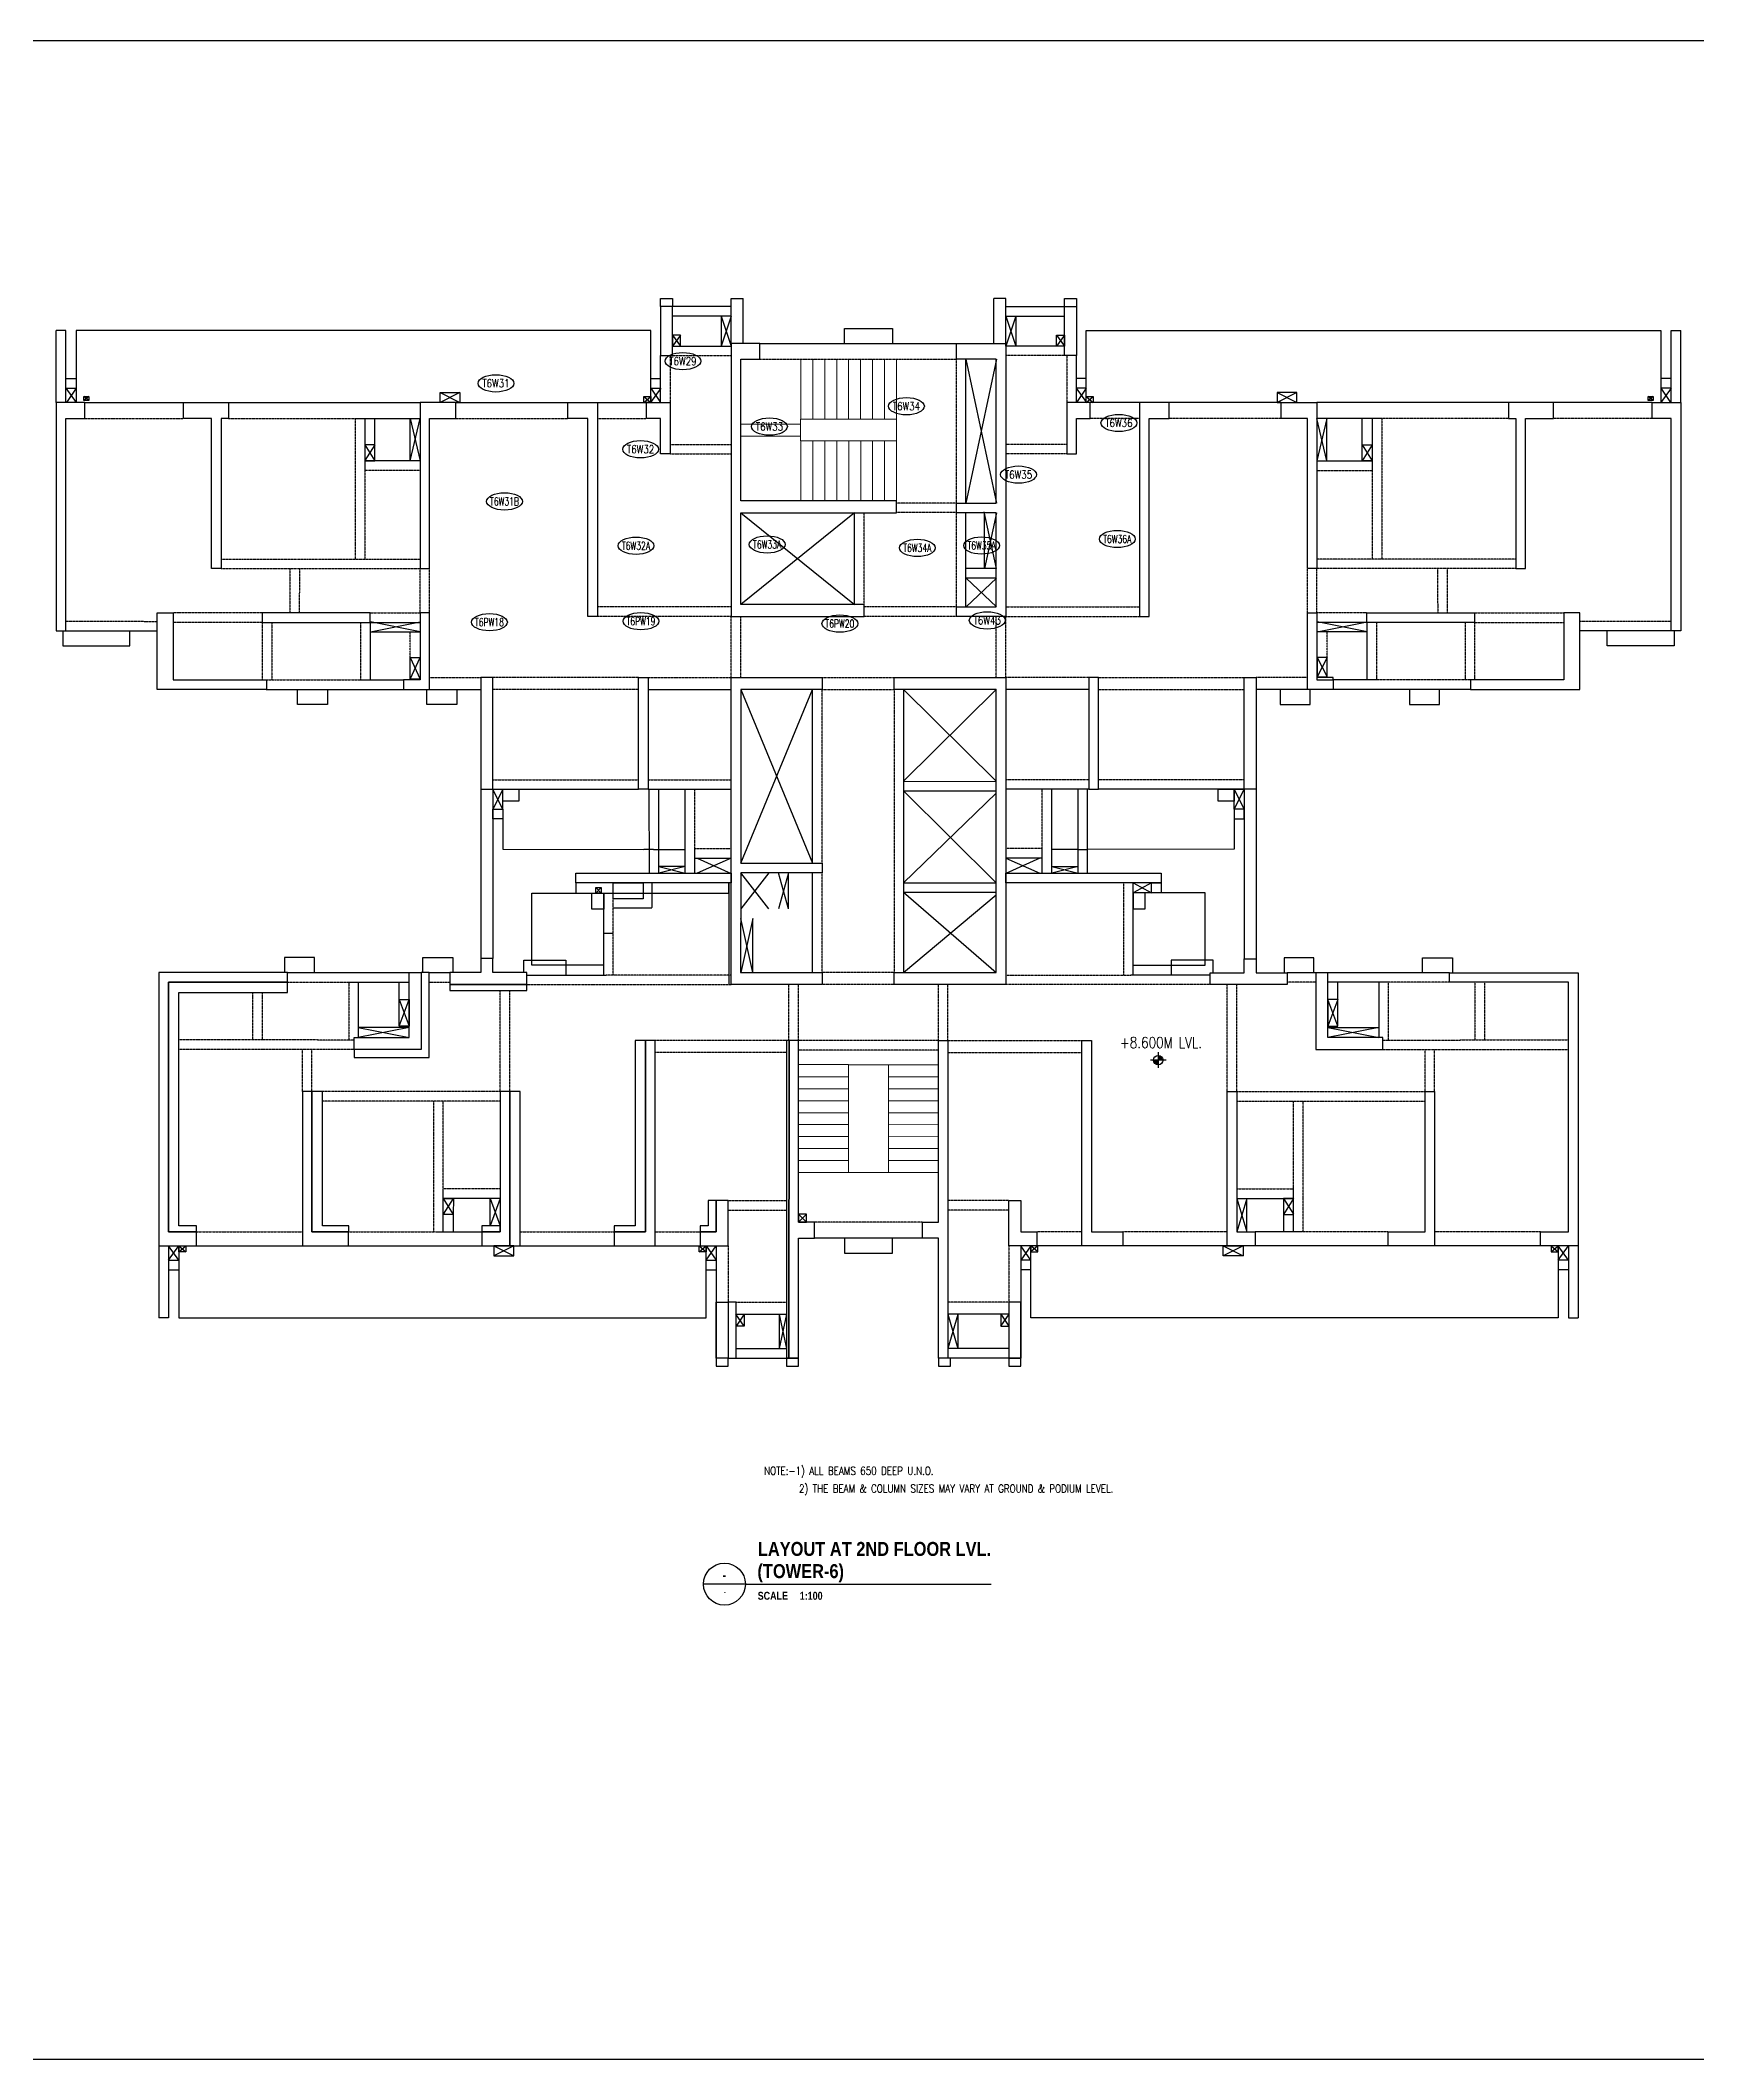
# Model space of a CAD drawing. Header units: millimetres. Extents: x 206 to 857355, y 5291 to 60826.
# Drawn here: x 52414 to 93884, y 5291 to 55845 of the extents above; entities that cross this region are included whole.
import ezdxf
from ezdxf.enums import TextEntityAlignment as Align

# ---------------------------------------------------------------- set-up
doc = ezdxf.new("R2010")
doc.units = ezdxf.units.MM
doc.header["$PDMODE"] = 35
doc.linetypes.add('HIDDEN', pattern=[0.375, 0.25, -0.125])
for name, color, linetype in [('A-REFR-TITL-100', 2, 'Continuous'), ('BEAM', 3, 'Continuous'), ('COL', 6, 'Continuous'), ('COL-NO TOWR-T5', 8, 'Continuous'), ('COL-NO TOWR-T6', 8, 'Continuous'), ('COLUMN STOPS', 2, 'Continuous'), ('COVER', 2, 'Continuous'), ('CUT', 9, 'Continuous'), ('HAT', 30, 'Continuous'), ('SYMBOL', 1, 'Continuous'), ('TEXT', 3, 'Continuous'), ('TOWER-6 COL. NO', 3, 'Continuous')]:
    doc.layers.add(name, color=color, linetype=linetype)
for name, color, linetype, lineweight in [('Boundary', 40, 'Continuous', 30), ('Origin', 40, 'Continuous', 30), ('S-STRS', 31, 'Continuous', 18)]:
    doc.layers.add(name, color=color, linetype=linetype, lineweight=lineweight)
doc.styles.add('Arial', font='arial.ttf', dxfattribs={"height": 125})
doc.styles.add('ARIAL-TITLE', font='arialbd.ttf')
doc.styles.add('romand', font='romand.shx', dxfattribs={"width": 0.8})
doc.styles.add('ROMANS', font='romans.shx', dxfattribs={"width": 0.8})

# ---------------------------------------------------------------- blocks, each defined once
blk = doc.blocks.new('A-DETAIL-TITLE-100')
at = {"layer": 'A-REFR-TITL-100', "linetype": 'Continuous'}
blk.add_line((0, 0), (-1050, 0), dxfattribs=at)
blk.add_circle((-525, 0), 525, dxfattribs=at)
at = {"layer": 'A-REFR-TITL-100', "color": 4, "style": 'ARIAL-TITLE'}
for tag, p, height in [('TITLE1', (450, 937), 500), ('TITLE2', (450, 237), 500), ('SCALE1', (450, -480), 300), ('SCALE2', (2479, -480), 300)]:
    blk.add_attdef(tag, p, '', height=height, dxfattribs=at)
at = {"layer": 'A-REFR-TITL-100', "color": 4, "linetype": 'Continuous', "style": 'ARIAL-TITLE'}
blk.add_attdef('DRWG-NO', text='', height=400, dxfattribs=at).set_placement((-751, 326), align=Align.MIDDLE)
at = {"layer": 'A-REFR-TITL-100', "color": 4, "linetype": 'Continuous', "style": 'Arial', "width": 0.8}
blk.add_attdef('DRAWING-REF', text='', height=200, dxfattribs=at).set_placement((-735, -270), align=Align.MIDDLE)
blk = doc.blocks.new('A$C2BC57D65')
at = {"layer": 'SYMBOL'}
h = blk.add_hatch(color=7, dxfattribs=at)
h.paths.add_polyline_path([(196, 348), (314, 348, 0.414214), (196, 466)])
h.paths.add_polyline_path([(196, 348), (79, 348, 0.414214), (196, 230)])
at = {"layer": 'SYMBOL', "color": 7}
for p, q in [((196, 544), (196, 152)), ((393, 348), (0, 348))]:
    blk.add_line(p, q, dxfattribs=at)
blk.add_circle((196, 348), 118, dxfattribs=at)
at = {"layer": 'SYMBOL', "style": 'romand', "width": 0.8}
for p in [(1052, 530), (1052, 137)]:
    blk.add_attdef('LEVEL', text='', height=275, dxfattribs=at).set_placement(p, align=Align.MIDDLE)
blk = doc.blocks.new('A$Cc2dddd12')
at = {"layer": 'COL-NO TOWR-T5'}
blk.add_ellipse((-513, 182), major_axis=(448, 0), ratio=0.482829, dxfattribs=at)
at = {"layer": 'COL-NO TOWR-T5', "color": 3, "style": 'ROMANS', "width": 0.8}
blk.add_attdef('12345', text='', height=200, dxfattribs=at).set_placement((-513, 182), align=Align.MIDDLE_CENTER)

msp = doc.modelspace()

# ---------------------------------------------------------------- linework, layer by layer
at = {"layer": 'A-REFR-TITL-100', "linetype": 'Continuous'}
msp.add_line((70067, 17195), (76224, 17193), dxfattribs=at)
at = {"layer": 'BEAM'}
for p, q in [((69709, 49182), (68245, 49183)), ((69709, 48262), (69709, 49382)), ((69709, 49382), (70008, 49382)), ((70008, 48262), (70008, 49382)), ((76290, 48261), (76290, 49382)), ((76589, 49382), (76290, 49382)), ((76589, 48261), (76589, 49382)), ((76589, 49182), (78053, 49182)), ((52811, 46781), (52811, 48581)), ((53051, 48581), (52811, 48581)), ((53051, 46781), (53051, 48581)), ((69709, 48942), (68245, 48943)), ((76589, 48942), (78053, 48942)), ((93247, 48580), (93487, 48580)), ((93247, 46780), (93247, 48580)), ((93487, 46780), (93487, 48580)), ((68245, 48193), (69710, 48192)), ((70429, 48260), (75349, 48260)), ((78053, 48192), (76588, 48192)), ((67945, 46780), (67945, 47952)), ((75589, 44260), (75589, 47860)), ((78353, 46779), (78353, 47952)), ((53526, 46781), (56001, 46781)), ((57126, 46781), (61920, 46781)), ((62820, 46780), (65620, 46780)), ((66360, 46780), (67594, 46780)), ((79938, 46780), (78703, 46780)), ((83478, 46780), (80678, 46780)), ((89172, 46780), (84378, 46780)), ((92772, 46780), (90297, 46780)), ((60355, 46381), (61920, 46380)), ((60535, 46380), (60535, 45079)), ((85943, 46380), (84378, 46380)), ((85763, 46380), (85763, 45079)), ((61920, 45319), (60535, 45319)), ((84377, 45319), (85763, 45319)), ((72799, 41722), (72799, 44020)), ((75589, 41660), (75589, 44020)), ((76349, 42620), (75589, 42620)), ((76349, 42380), (75589, 42380)), ((60672, 41270), (60671, 39835)), ((60672, 41270), (61920, 41270)), ((85626, 41269), (84377, 41269)), ((85626, 41269), (85626, 39834)), ((58071, 39595), (61510, 39595)), ((60431, 39835), (61510, 39835)), ((62160, 39595), (63443, 39595)), ((67634, 39595), (69710, 39595)), ((71749, 35245), (71749, 39595)), ((74029, 39594), (74029, 32504)), ((78664, 39594), (76588, 39595)), ((84137, 39594), (82855, 39594)), ((85866, 39834), (84787, 39834)), ((88226, 39594), (84787, 39594)), ((63443, 37095), (63443, 32858)), ((63743, 37096), (67394, 37095)), ((63743, 37095), (63743, 32858)), ((67634, 37095), (69710, 37095)), ((67662, 34996), (67661, 37095)), ((67902, 34996), (67901, 37095)), ((68561, 34996), (68561, 37095)), ((74029, 37295), (76349, 37294)), ((74029, 37055), (76349, 37054)), ((78664, 37095), (76588, 37095)), ((77737, 34995), (77737, 37095)), ((78396, 34995), (78396, 37095)), ((78636, 34995), (78636, 37095)), ((82555, 37095), (78904, 37095)), ((82555, 37095), (82554, 32858)), ((82855, 37095), (82854, 32858)), ((67765, 35591), (67525, 35591)), ((68801, 34996), (68801, 35611)), ((77497, 34995), (77497, 35610)), ((78396, 35590), (78636, 35591)), ((68801, 35371), (69710, 35371)), ((71749, 32504), (71749, 35004)), ((77497, 35370), (76588, 35370)), ((66519, 32442), (66519, 34495)), ((74029, 34756), (76349, 34756)), ((74029, 34516), (76349, 34516)), ((79779, 32442), (79779, 34749)), ((66519, 33495), (66759, 33495)), ((58599, 32505), (61650, 32505)), ((62150, 32505), (62665, 32505)), ((64592, 32445), (66578, 32442)), ((81705, 32444), (79719, 32442)), ((84348, 32504), (83632, 32504)), ((87699, 32504), (84648, 32504)), ((60134, 32265), (61650, 32265)), ((60374, 32265), (60374, 30880)), ((86164, 32264), (84648, 32264)), ((85924, 32264), (85924, 30879)), ((62503, 26015), (62503, 27090)), ((63929, 26850), (62503, 26850)), ((82368, 26849), (83794, 26849)), ((83794, 26014), (83794, 27089)), ((62318, 26015), (63469, 26015)), ((74500, 25855), (71800, 25855)), ((83979, 26014), (82828, 26014)), ((55383, 25665), (55383, 23865)), ((55623, 25665), (55623, 23865)), ((56324, 25665), (58973, 25665)), ((60133, 25665), (63469, 25665)), ((64429, 25665), (66784, 25665)), ((67809, 25665), (68934, 25665)), ((78489, 25665), (77364, 25665)), ((82128, 25664), (79514, 25665)), ((86164, 25664), (82828, 25664)), ((89973, 25664), (87324, 25664)), ((90674, 25664), (90674, 23864)), ((90914, 25664), (90914, 23864)), ((55623, 23865), (55383, 23865)), ((69833, 23953), (71099, 23953)), ((76664, 23953), (75139, 23953)), ((90674, 23864), (90914, 23864)), ((69798, 22853), (71158, 22853)), ((69833, 23093), (71098, 23093)), ((76699, 22853), (75138, 22853)), ((76664, 23093), (75138, 23093))]:
    msp.add_line(p, q, dxfattribs=at)
at = {"layer": 'BEAM', "linetype": 'HIDDEN', "ltscale": 10}
for p, q in [((68185, 47952), (68185, 46780)), ((68245, 47953), (69710, 47952)), ((70429, 47860), (75349, 47860)), ((75349, 44260), (75349, 47860)), ((78053, 47952), (76588, 47952)), ((78113, 47952), (78113, 46779)), ((53526, 46381), (56001, 46381)), ((57126, 46381), (60355, 46381)), ((60295, 46380), (60295, 42860)), ((62820, 46380), (65620, 46380)), ((66360, 46380), (67594, 46380)), ((79938, 46380), (78703, 46379)), ((83478, 46380), (80678, 46380)), ((89172, 46380), (85943, 46380)), ((86003, 46380), (86003, 42859)), ((92772, 46380), (90297, 46380)), ((68184, 45730), (69710, 45730)), ((78114, 45730), (76588, 45730)), ((60535, 45079), (60535, 42860)), ((61920, 45079), (60535, 45079)), ((68184, 45490), (69710, 45490)), ((78114, 45490), (76588, 45490)), ((84377, 45079), (85763, 45079)), ((85763, 45079), (85763, 42859)), ((73039, 41722), (73039, 44020)), ((75349, 44261), (73849, 44261)), ((75349, 44021), (73849, 44021)), ((75349, 41660), (75349, 44020)), ((56941, 42860), (61920, 42860)), ((56941, 42620), (61920, 42620)), ((58660, 42620), (58656, 41510)), ((58900, 42620), (58896, 41510)), ((61920, 41510), (61920, 42620)), ((62160, 41510), (62160, 42620)), ((84137, 41509), (84137, 42619)), ((89357, 42859), (84377, 42859)), ((89357, 42619), (84377, 42619)), ((84377, 41509), (84377, 42619)), ((87397, 42619), (87401, 41509)), ((87637, 42619), (87641, 41509)), ((57971, 41510), (55741, 41510)), ((60672, 41510), (61920, 41510)), ((69709, 41660), (66360, 41660)), ((75349, 41660), (73039, 41660)), ((76589, 41659), (79938, 41659)), ((85626, 41509), (84377, 41509)), ((88326, 41509), (90557, 41509)), ((53051, 41301), (55341, 41300)), ((57971, 41270), (55741, 41270)), ((57971, 41270), (57971, 39835)), ((58211, 41270), (58211, 39835)), ((60432, 41270), (60431, 39835)), ((69710, 41421), (66360, 41420)), ((69711, 39895), (69711, 41420)), ((69951, 39895), (69951, 41420)), ((75349, 41420), (73039, 41420)), ((76349, 39895), (76349, 41420)), ((76588, 41420), (79938, 41419)), ((76589, 39895), (76589, 41420)), ((85866, 41269), (85866, 39834)), ((88086, 41269), (88086, 39834)), ((88326, 41269), (90557, 41269)), ((88326, 41269), (88326, 39834)), ((93247, 41300), (90957, 41300)), ((58071, 39835), (60431, 39835)), ((62160, 39895), (63443, 39895)), ((67394, 39895), (63683, 39895)), ((67394, 39595), (63743, 39595)), ((67634, 39895), (69710, 39895)), ((71989, 39895), (73789, 39895)), ((71989, 35245), (71989, 39595)), ((71989, 39595), (73789, 39595)), ((73789, 39594), (73789, 32504)), ((78664, 39894), (76588, 39895)), ((78904, 39894), (82615, 39894)), ((78904, 39594), (82555, 39594)), ((84137, 39894), (82855, 39894)), ((88226, 39834), (85866, 39834)), ((63743, 37335), (67394, 37335)), ((67634, 37335), (69710, 37335)), ((68801, 35611), (68801, 37095)), ((78664, 37335), (76588, 37335)), ((77497, 35610), (77497, 37095)), ((82555, 37335), (78904, 37335)), ((68801, 35611), (69710, 35611)), ((77497, 35610), (76588, 35610)), ((71989, 32504), (71989, 35004)), ((66759, 32442), (66759, 34495)), ((79539, 32442), (79539, 34749)), ((69710, 32442), (66578, 32442)), ((73789, 32505), (71989, 32505)), ((76587, 32442), (79719, 32442)), ((57724, 32005), (57724, 30817)), ((57964, 32005), (57964, 30817)), ((58599, 32265), (60134, 32265)), ((60134, 32265), (60134, 30820)), ((61949, 32265), (61950, 32265)), ((62150, 32265), (62665, 32265)), ((63929, 29525), (63929, 32055)), ((64169, 29525), (64169, 32055)), ((64592, 32205), (69709, 32205)), ((71158, 30805), (71158, 32202)), ((71398, 30805), (71398, 32202)), ((73789, 32205), (71989, 32205)), ((74899, 30805), (74899, 32202)), ((75139, 30805), (75139, 32202)), ((81706, 32204), (76589, 32205)), ((82129, 29525), (82129, 32203)), ((82369, 29525), (82369, 32203)), ((84348, 32264), (83632, 32264)), ((86164, 32264), (86164, 30819)), ((87699, 32264), (86164, 32264)), ((88334, 32264), (88334, 30816)), ((88574, 32264), (88574, 30816)), ((55623, 30820), (55623, 30820)), ((55623, 30580), (55623, 30580)), ((60273, 30818), (55883, 30820)), ((60273, 30580), (55883, 30580)), ((58973, 29525), (58973, 30578)), ((59213, 29525), (59213, 30578)), ((71099, 30805), (67809, 30805)), ((71099, 30505), (67809, 30505)), ((74900, 30803), (71400, 30803)), ((74900, 30563), (71400, 30563)), ((75139, 30805), (78489, 30804)), ((75139, 30505), (78489, 30504)), ((86024, 30818), (90674, 30819)), ((86024, 30579), (90674, 30579)), ((87084, 29525), (87084, 30577)), ((87324, 29525), (87324, 30577)), ((63929, 29525), (59474, 29525)), ((82369, 29525), (87084, 29525)), ((63929, 29285), (59474, 29285)), ((62263, 26015), (62263, 29285)), ((62503, 27090), (62503, 29285)), ((82369, 29285), (87084, 29285)), ((83794, 27089), (83794, 29285)), ((84034, 26014), (84034, 29285)), ((63929, 27090), (62503, 27090)), ((69633, 26802), (71099, 26802)), ((76664, 26802), (75139, 26802)), ((82368, 27089), (83794, 27089)), ((69633, 26562), (71099, 26562)), ((76664, 26562), (75139, 26562)), ((56324, 26015), (58973, 26015)), ((60133, 26015), (62318, 26015)), ((64429, 26015), (66784, 26015)), ((67809, 26015), (68934, 26015)), ((74500, 26255), (71800, 26255)), ((78489, 26015), (77364, 26015)), ((82128, 26014), (79514, 26015)), ((86164, 26014), (83979, 26014)), ((89973, 26014), (87324, 26014)), ((69833, 24253), (71099, 24253)), ((76664, 24253), (75139, 24253))]:
    msp.add_line(p, q, dxfattribs=at)
at = {"layer": 'BEAM', "ltscale": 10}
for p, q in [((53051, 41061), (55341, 41060)), ((93247, 41060), (90957, 41060))]:
    msp.add_line(p, q, dxfattribs=at)
at = {"layer": 'BEAM'}
for points in [[(69334, 25665), (69333, 24253)], [(76964, 25665), (76964, 24253)]]:
    msp.add_lwpolyline(points, dxfattribs=at)
at = {"layer": 'BEAM', "linetype": 'HIDDEN', "ltscale": 10}
for points in [[(69633, 25665), (69633, 24253)], [(76664, 25665), (76664, 24253)]]:
    msp.add_lwpolyline(points, dxfattribs=at)
at = {"layer": 'BEAM'}
for points in [[(69333, 22654), (69633, 22654), (69633, 22852), (69333, 22852)], [(71098, 22654), (71398, 22654), (71398, 22852), (71098, 22852)], [(74898, 22654), (75198, 22654), (75198, 22852), (74898, 22852)], [(76663, 22654), (76963, 22654), (76963, 22852), (76663, 22852)]]:
    msp.add_lwpolyline(points, close=True, dxfattribs=at)
for points in [[(67945, 49183, -34), (67945, 49382, 42), (68245, 49382, 42), (68245, 49183, 152)], [(78053, 49182, -34), (78053, 49382, 42), (78353, 49382, 42), (78353, 49182, 152)]]:
    msp.add_polyline3d(points, dxfattribs=at)
at = {"layer": 'Boundary'}
msp.add_lwpolyline([(206, 55845), (148078, 55845), (148078, 5291), (206, 5291)], close=True, dxfattribs=at)
at = {"layer": 'COL'}
for p, q in [((69333, 24253), (69333, 22853)), ((76964, 24253), (76964, 22853))]:
    msp.add_line(p, q, dxfattribs=at)
for points in [[(68245, 49183), (67945, 49183), (67945, 47952), (68245, 47952)], [(78053, 49182), (78353, 49182), (78353, 47952), (78053, 47952)], [(69709, 41420), (73039, 41420), (73039, 41720), (69949, 41720), (69949, 44020), (73849, 44020), (73849, 44320), (69949, 44320), (69949, 47860), (70429, 47860), (70429, 48260), (69709, 48260)], [(76589, 41420), (75349, 41420), (75349, 41660), (76349, 41660), (76349, 44020), (75349, 44020), (75349, 44260), (76349, 44260), (76349, 47860), (75349, 47860), (75349, 48260), (76589, 48260)], [(53051, 41061), (53051, 46381), (53526, 46381), (53526, 46781), (52811, 46781), (52811, 41061)], [(56941, 46381), (56941, 42620), (56701, 42620), (56701, 46381), (56001, 46381), (56001, 46781), (57126, 46781), (57126, 46381)], [(61920, 42620), (62160, 42620), (62160, 46380), (62820, 46380), (62820, 46780), (61920, 46781)], [(65620, 46780), (66360, 46780), (66360, 41420), (66120, 41420), (66120, 46380), (65620, 46380)], [(80678, 46780), (79938, 46780), (79938, 41419), (80178, 41419), (80178, 46379), (80678, 46379)], [(84377, 42619), (84137, 42619), (84138, 46380), (83478, 46380), (83478, 46780), (84378, 46780)], [(89357, 46380), (89357, 42619), (89597, 42619), (89597, 46380), (90297, 46380), (90297, 46780), (89172, 46780), (89172, 46380)], [(93247, 41060), (93247, 46380), (92772, 46380), (92772, 46780), (93487, 46780), (93487, 41060)], [(55341, 41510), (55741, 41510), (55741, 41060), (55741, 39835), (58075, 39835), (58075, 39595), (55341, 39595)], [(60672, 41270), (60672, 41510), (57971, 41510), (57971, 41270)], [(61920, 39835), (61510, 39835), (61510, 39595), (62160, 39595), (62160, 41510), (61920, 41510)], [(84377, 39834), (84787, 39834), (84787, 39594), (84137, 39595), (84137, 41509), (84377, 41509)], [(85626, 41269), (85626, 41509), (88326, 41509), (88326, 41269)], [(90957, 41509), (90557, 41509), (90557, 41059), (90557, 39834), (88222, 39834), (88222, 39594), (90957, 39594)], [(63443, 39895), (63443, 37095), (63743, 37095), (63743, 39895)], [(67634, 39895), (67634, 37095), (67394, 37095), (67394, 39895)], [(69708, 32205), (69709, 39895), (71989, 39895), (71989, 39595), (69949, 39595), (69949, 35245), (71989, 35245), (71989, 35005), (69949, 35005), (69948, 32505), (71989, 32505), (71989, 32205)], [(73789, 32505), (76349, 32505), (76349, 39595), (73789, 39595), (73789, 39895), (76589, 39895), (76589, 32205), (73789, 32205)], [(78664, 39894), (78664, 37095), (78904, 37095), (78904, 39894)], [(82855, 39894), (82855, 37095), (82555, 37095), (82555, 39894)], [(69709, 34995), (69709, 34755), (65821, 34755), (65821, 34995)], [(76589, 34995), (80479, 34995), (80479, 34755), (76589, 34755)], [(61650, 30880), (61650, 32505), (61950, 32505), (61950, 30578), (60273, 30580), (60273, 30880)], [(63743, 32505), (63743, 32855), (63443, 32855), (63443, 32505), (62665, 32505), (62665, 32205), (64592, 32205), (64592, 32505)], [(82554, 32504), (82554, 32854), (82854, 32854), (82854, 32504), (83632, 32504), (83632, 32204), (81706, 32204), (81706, 32504)], [(84648, 30879), (84648, 32504), (84348, 32504), (84348, 30577), (86024, 30579), (86024, 30879)], [(67809, 30805), (67569, 30805), (67569, 26015), (66784, 26015), (66784, 25665), (67809, 25665)], [(71398, 26255), (71399, 30805), (71159, 30805), (71158, 22853), (71398, 22853), (71398, 25855), (71798, 25855), (71798, 26255)], [(74899, 26255), (74899, 30805), (75139, 30805), (75138, 22853), (74898, 22853), (74899, 25855), (74499, 25855), (74499, 26255)], [(78489, 30804), (78729, 30804), (78729, 26015), (79514, 26015), (79514, 25665), (78489, 25665)], [(59213, 26015), (59213, 29525), (58973, 29525), (58973, 25665), (60133, 25665), (60133, 26015)], [(63929, 26015), (63469, 26015), (63469, 25665), (64169, 25665), (64169, 29525), (63929, 29525)], [(82368, 26014), (82828, 26014), (82828, 25664), (82128, 25664), (82129, 29525), (82369, 29525)], [(87084, 26014), (87084, 29525), (87324, 29525), (87324, 25664), (86164, 25664), (86164, 26014)], [(69333, 24253), (69633, 24253), (69633, 22853), (69333, 22853)], [(76964, 24253), (76664, 24253), (76664, 22853), (76964, 22853)]]:
    msp.add_lwpolyline(points, close=True, dxfattribs=at)
for points in [[(67594, 46780), (68184, 46780), (68184, 45490), (67944, 45490), (67944, 46380), (67594, 46380), (67594, 46780)], [(78703, 46779), (78114, 46779), (78114, 45490), (78354, 45490), (78354, 46379), (78703, 46379), (78703, 46779)], [(55683, 32505), (55683, 32505), (55383, 32505), (55383, 25665), (56324, 25665), (56324, 26015), (55623, 26015), (55623, 32265), (58599, 32265), (58599, 32505), (55683, 32505)], [(90614, 32504), (90614, 32504), (90914, 32504), (90914, 25664), (89973, 25664), (89973, 26014), (90674, 26014), (90674, 32264), (87699, 32264), (87699, 32504), (90614, 32504)], [(68934, 25665), (69634, 25665), (69634, 26802), (69333, 26802), (69333, 26015), (68934, 26015), (68934, 25665)], [(77364, 25665), (76664, 25665), (76664, 26802), (76964, 26802), (76964, 26015), (77364, 26015), (77364, 25665)]]:
    msp.add_lwpolyline(points, dxfattribs=at)
at = {"layer": 'COLUMN STOPS'}
for points in [[(84378, 39834), (84787, 39834), (84787, 39894), (84378, 39894)], [(65821, 34755), (65821, 34495), (69649, 34495), (69649, 34755)], [(69709, 34755), (69649, 34755), (69649, 34495), (69649, 32205), (69708, 32205)], [(60273, 30580), (60273, 30378), (62150, 30378), (62150, 32505), (61950, 32505), (61950, 30578)], [(55623, 32265), (55623, 26015), (56324, 26015), (56324, 26165), (55883, 26165), (55883, 32005), (58599, 32005), (58599, 32265)], [(62665, 32205), (62665, 32055), (64592, 32055), (64592, 32205)], [(67569, 30805), (67309, 30805), (67309, 26165), (66784, 26165), (66784, 26015), (67569, 26015)], [(71159, 30805), (71099, 30805), (71098, 22853), (71158, 22853)], [(59474, 29525), (59213, 29525), (59213, 26015), (60134, 26015), (60134, 26165), (59474, 26165)], [(64429, 29525), (64169, 29525), (64169, 25665), (64429, 25665)], [(69333, 26802), (69133, 26802), (69133, 26165), (68934, 26165), (68934, 26015), (69333, 26015)], [(63929, 26165), (63469, 26165), (63469, 26015), (63929, 26015)], [(69833, 24253), (69633, 24253), (69633, 22853), (69833, 22853)]]:
    msp.add_lwpolyline(points, close=True, dxfattribs=at)
at = {"layer": 'COVER'}
for p, q in [((53051, 47381), (53311, 47380)), ((53051, 47141), (53311, 47140)), ((67695, 47380), (67945, 47379)), ((67695, 47140), (67945, 47140)), ((78603, 47379), (78353, 47378)), ((78603, 47139), (78353, 47139)), ((93247, 47380), (92987, 47379)), ((93247, 47140), (92987, 47139)), ((76050, 42620), (76051, 44027)), ((60677, 41035), (61647, 41035)), ((61647, 41035), (61926, 41035)), ((84662, 41035), (84383, 41035)), ((85632, 41035), (84662, 41035)), ((63993, 36595), (63993, 35595)), ((82305, 36595), (82305, 35594)), ((68561, 35165), (67902, 35165)), ((71149, 34102), (71149, 35005)), ((77737, 35164), (78396, 35165)), ((70250, 32505), (70250, 33862)), ((61650, 31131), (60373, 31130)), ((84648, 31130), (85924, 31129)), ((63678, 26165), (63678, 26850)), ((82619, 26014), (82619, 26849)), ((55623, 25305), (55883, 25305)), ((55883, 25665), (55883, 23866)), ((69083, 25305), (69334, 25305)), ((77214, 25305), (76964, 25305)), ((90414, 25664), (90414, 23865)), ((90674, 25304), (90414, 25304)), ((55623, 25065), (55883, 25066)), ((69083, 25065), (69334, 25065)), ((77214, 25065), (76964, 25065)), ((90674, 25064), (90414, 25065)), ((70033, 23953), (70033, 23653)), ((70908, 23953), (70908, 23093)), ((75389, 23952), (75389, 23092)), ((76464, 23952), (76464, 23653)), ((70033, 23653), (69833, 23653)), ((76464, 23653), (76664, 23653))]:
    msp.add_line(p, q, dxfattribs=at)
at = {"layer": 'COVER', "linetype": 'HIDDEN', "ltscale": 3}
for p, q in [((60788, 45719), (60788, 46381)), ((85510, 45719), (85510, 46380)), ((61399, 31830), (61399, 32265)), ((84898, 31829), (84898, 32264)), ((62753, 26450), (62753, 26015)), ((83544, 26449), (83544, 26014))]:
    msp.add_line(p, q, dxfattribs=at)
at = {"layer": 'COVER', "linetype": 'HIDDEN', "ltscale": 2}
for p, q in [((61676, 40350), (61676, 41035)), ((84633, 40350), (84633, 41035))]:
    msp.add_line(p, q, dxfattribs=at)
at = {"layer": 'COVER'}
for points in [[(69709, 48941), (69459, 48941), (69459, 48193), (69709, 48193)], [(76589, 48941), (76839, 48941), (76839, 48193), (76589, 48193)], [(68444, 48465), (68245, 48465), (68245, 48193), (68444, 48193)], [(77854, 48465), (78053, 48464), (78053, 48193), (77854, 48193)], [(62421, 47029), (62920, 47030), (62920, 46781), (62421, 46780)], [(83877, 47029), (83378, 47029), (83378, 46780), (83877, 46780)], [(53506, 46931), (53631, 46931), (53631, 46831), (53506, 46831)], [(92667, 46930), (92792, 46930), (92792, 46830), (92667, 46830)], [(61672, 46380), (61920, 46380), (61920, 45319), (61672, 45319)], [(84626, 46380), (84377, 46380), (84377, 45319), (84626, 45319)], [(60788, 45719), (60535, 45719), (60535, 45319), (60788, 45319)], [(85510, 45719), (85763, 45719), (85763, 45319), (85510, 45319)], [(61676, 40394), (61926, 40394), (61926, 39850), (61676, 39850)], [(84633, 40395), (84383, 40395), (84383, 39910), (84633, 39910)], [(63743, 36595), (63993, 36595), (63993, 37094), (63743, 37095)], [(64393, 36796), (63993, 36796), (63993, 37096), (64393, 37096)], [(82305, 36795), (81905, 36795), (81905, 37095), (82305, 37095)], [(82555, 36595), (82305, 36595), (82305, 37093), (82555, 37095)], [(66519, 34495), (66519, 34095), (66219, 34095), (66219, 34495)], [(66319, 34638), (66459, 34638), (66459, 34495), (66319, 34495)], [(66759, 34755), (67509, 34755), (67509, 34355), (66759, 34355)], [(79779, 34500), (79779, 34100), (80079, 34100), (80079, 34500)], [(80478, 34752), (80478, 34501), (80238, 34501), (80238, 34752)], [(61399, 31830), (61649, 31830), (61649, 31163), (61399, 31163)], [(84898, 31829), (84648, 31829), (84648, 31162), (84898, 31162)], [(62753, 26450), (62503, 26450), (62503, 26850), (62754, 26850)], [(83544, 26449), (83794, 26449), (83794, 26849), (83543, 26849)], [(71598, 26456), (71400, 26456), (71400, 26256), (71598, 26256)], [(56058, 25515), (55883, 25515), (55883, 25665), (56058, 25665)], [(63769, 25415), (64269, 25415), (64269, 25665), (63769, 25665)], [(69083, 25515), (68908, 25515), (68908, 25665), (69083, 25665)], [(77214, 25515), (77389, 25515), (77389, 25665), (77214, 25665)], [(82528, 25414), (82028, 25414), (82028, 25664), (82528, 25664)], [(90239, 25514), (90414, 25514), (90414, 25664), (90239, 25664)]]:
    msp.add_lwpolyline(points, close=True, dxfattribs=at)
for points in [[(72549, 48261), (72549, 48635), (73749, 48635), (73749, 48260)], [(67520, 46930), (67695, 46930), (67695, 46780), (67520, 46780), (67520, 46930)], [(78603, 46929), (78778, 46929), (78778, 46779), (78603, 46779), (78603, 46929)], [(52976, 41062), (52976, 40687), (54651, 40687), (54651, 41062)], [(93322, 41061), (93322, 40686), (91647, 40686), (91647, 41061)], [(59600, 39595), (59600, 39220), (58850, 39220), (58850, 39595)], [(62841, 39595), (62841, 39219), (62091, 39219), (62091, 39595)], [(83457, 39594), (83457, 39219), (84207, 39219), (84207, 39594)], [(86698, 39594), (86698, 39219), (87448, 39219), (87448, 39594)], [(63993, 36595), (63993, 36355), (63743, 36355), (63743, 36595), (63993, 36595)], [(82305, 36595), (82305, 36355), (82555, 36355), (82555, 36595), (82305, 36595)], [(63993, 35595), (67525, 35591)], [(67765, 35591), (68561, 35590)], [(78396, 35590), (77737, 35590)], [(82305, 35594), (78636, 35591)], [(66519, 32689), (64721, 32689), (64721, 34496), (66519, 34495)], [(79779, 32689), (81577, 32689), (81577, 34501), (79779, 34501)], [(59274, 32505), (59274, 32880), (58524, 32880), (58523, 32505)], [(61994, 32505), (61994, 32880), (62744, 32880), (62744, 32506)], [(84303, 32504), (84303, 32879), (83553, 32879), (83554, 32506)], [(87023, 32504), (87023, 32879), (87773, 32879), (87774, 32504)], [(64517, 32505), (64517, 32818), (65567, 32818), (65567, 32444)], [(81780, 32504), (81781, 32817), (80730, 32817), (80730, 32443)], [(72549, 25855), (72549, 25480), (73749, 25480), (73749, 25855)], [(55883, 23865), (69083, 23865), (69083, 25665)], [(90414, 23864), (77214, 23865), (77214, 25665)]]:
    msp.add_lwpolyline(points, dxfattribs=at)
at = {"layer": 'COVER', "linetype": 'HIDDEN', "ltscale": 5}
msp.add_lwpolyline([(66759, 34130), (67734, 34130), (67734, 34755)], dxfattribs=at)
at = {"layer": 'COVER'}
for points in [[(67695, 46779, 24), (67695, 48580, 24), (53311, 48581, -45), (53311, 46781, -19)], [(78603, 46779, 24), (78603, 48579, 24), (92987, 48580, -45), (92987, 46780, -19)]]:
    msp.add_polyline3d(points, dxfattribs=at)
at = {"layer": 'CUT'}
for p, q in [((69459, 48940), (69711, 48193)), ((69712, 48939), (69459, 48193)), ((76586, 48939), (76839, 48192)), ((76839, 48939), (76587, 48192)), ((68245, 48465), (68444, 48193)), ((68444, 48465), (68245, 48193)), ((78053, 48464), (77854, 48193)), ((77854, 48464), (78053, 48193)), ((76350, 47860), (75589, 44260)), ((75589, 47860), (76350, 44260)), ((53051, 47140), (53311, 46781)), ((53311, 47140), (53065, 46780)), ((62421, 47030), (62920, 46781)), ((62920, 47030), (62421, 46780)), ((67946, 47140), (67692, 46779)), ((67696, 47140), (67945, 46780)), ((78352, 47139), (78606, 46779)), ((78602, 47139), (78353, 46779)), ((83877, 47029), (83378, 46780)), ((83378, 47029), (83877, 46780)), ((93247, 47139), (92987, 46780)), ((92987, 47139), (93233, 46779)), ((53631, 46831), (53506, 46931)), ((53631, 46931), (53506, 46831)), ((67520, 46780), (67695, 46930)), ((67520, 46930), (67695, 46780)), ((78603, 46779), (78778, 46929)), ((78603, 46929), (78778, 46779)), ((92792, 46830), (92667, 46930)), ((92792, 46930), (92667, 46830)), ((61672, 45319), (61920, 46380)), ((61672, 46380), (61920, 45319)), ((84626, 46380), (84377, 45318)), ((84626, 45319), (84377, 46380)), ((60535, 45719), (60788, 45321)), ((60788, 45719), (60537, 45323)), ((85510, 45719), (85761, 45322)), ((85763, 45719), (85510, 45320)), ((72799, 44020), (69952, 41720)), ((69952, 44020), (72799, 41720)), ((76350, 42620), (76046, 44040)), ((76350, 44020), (76051, 42620)), ((76350, 42380), (75592, 41660)), ((75592, 42380), (76350, 41660)), ((61926, 41036), (60677, 41285)), ((60677, 41035), (61926, 41285)), ((84383, 41035), (85632, 41285)), ((85632, 41035), (84383, 41285)), ((61676, 40394), (61926, 39850)), ((61676, 39850), (61926, 40394)), ((84633, 40395), (84383, 39910)), ((84383, 40395), (84633, 39910)), ((69949, 39595), (71749, 35245)), ((69949, 35245), (71749, 39595)), ((74029, 37295), (76349, 39595)), ((74029, 39595), (76349, 37295)), ((63993, 36595), (63743, 37094)), ((63993, 37094), (63743, 36595)), ((74028, 34755), (76349, 36995)), ((74029, 37055), (76349, 34755)), ((82305, 36595), (82555, 37093)), ((82305, 37093), (82555, 36595)), ((68561, 35165), (67902, 34996)), ((67902, 35165), (68561, 34996)), ((69709, 35371), (68859, 34994)), ((68859, 35371), (69713, 34991)), ((70656, 35005), (69951, 34102)), ((70656, 34102), (69952, 35004)), ((71149, 34102), (70896, 35005)), ((71149, 35005), (70896, 34102)), ((77439, 35370), (76585, 34991)), ((76588, 35370), (77439, 34993)), ((78396, 35165), (77737, 34995)), ((77737, 35164), (78396, 34995)), ((66459, 34638), (66319, 34495)), ((66319, 34638), (66459, 34495)), ((74029, 34516), (76349, 32505)), ((74029, 32506), (76349, 34455)), ((79778, 34751), (80239, 34501)), ((80238, 34752), (79779, 34501)), ((70250, 33862), (69950, 32506)), ((70250, 32505), (69951, 33862)), ((61399, 31830), (61649, 31163)), ((61399, 31163), (61649, 31830)), ((84898, 31829), (84648, 31162)), ((84898, 31162), (84648, 31829)), ((60373, 31130), (61650, 30878)), ((61649, 31130), (60374, 30880)), ((85924, 31129), (84647, 30877)), ((84648, 31129), (85924, 30879)), ((62753, 26850), (62503, 26454)), ((62503, 26850), (62753, 26450)), ((63679, 26848), (63929, 26165)), ((63929, 26848), (63679, 26166)), ((82618, 26847), (82368, 26015)), ((82368, 26847), (82619, 26015)), ((83544, 26849), (83794, 26454)), ((83794, 26849), (83544, 26449)), ((71400, 26456), (71598, 26255)), ((71400, 26256), (71598, 26456)), ((55623, 25305), (55883, 25665)), ((55883, 25306), (55623, 25665)), ((55883, 25515), (56058, 25665)), ((55883, 25665), (56058, 25515)), ((63769, 25665), (64269, 25415)), ((64269, 25665), (63769, 25415)), ((68908, 25515), (69083, 25665)), ((68908, 25665), (69083, 25515)), ((69083, 25305), (69333, 25667)), ((69083, 25665), (69334, 25305)), ((77214, 25665), (76963, 25305)), ((77214, 25305), (76964, 25667)), ((77389, 25515), (77214, 25665)), ((77389, 25665), (77214, 25515)), ((82528, 25664), (82028, 25414)), ((82028, 25664), (82528, 25414)), ((90239, 25664), (90414, 25514)), ((90239, 25514), (90414, 25664)), ((90674, 25304), (90414, 25664)), ((90414, 25305), (90674, 25664)), ((70033, 23653), (69828, 23953)), ((70033, 23951), (69833, 23657)), ((71099, 23953), (70908, 23093)), ((70908, 23950), (71098, 23093)), ((75138, 23952), (75389, 23092)), ((75389, 23950), (75138, 23093)), ((76464, 23653), (76669, 23952)), ((76464, 23951), (76664, 23657))]:
    msp.add_line(p, q, dxfattribs=at)
at = {"layer": 'HAT', "transparency": 33554687}
msp.add_line((66759, 34495), (66759, 34755), dxfattribs=at)
at = {"layer": 'Origin'}
msp.add_point((76349, 39595), dxfattribs=at)
at = {"layer": 'S-STRS'}
for p, q in [((71452, 46362), (71452, 47861)), ((71752, 46362), (71752, 47861)), ((72052, 46362), (72052, 47861)), ((72352, 46361), (72352, 47861)), ((72652, 46361), (72652, 47861)), ((72952, 46361), (72952, 47861)), ((73252, 46361), (73252, 47861)), ((73552, 46361), (73552, 47861)), ((73852, 46361), (73852, 47860)), ((71446, 46239), (69958, 46239)), ((71446, 45939), (69958, 45939)), ((71453, 45820), (71453, 44321)), ((71753, 45820), (71753, 44321)), ((72053, 45820), (72053, 44320)), ((72353, 45820), (72353, 44320)), ((72653, 45820), (72653, 44320)), ((72953, 45820), (72953, 44320)), ((73253, 45820), (73253, 44320)), ((73553, 45820), (73553, 44320)), ((73853, 45820), (73853, 44320)), ((72646, 30201), (71396, 30201)), ((72646, 29899), (71396, 29899)), ((73646, 30199), (74896, 30198)), ((73646, 29899), (74896, 29898)), ((72646, 29599), (71396, 29599)), ((73646, 29599), (74896, 29598)), ((72646, 29299), (71396, 29299)), ((72646, 28999), (71396, 28999)), ((73646, 29299), (74896, 29298)), ((73646, 28999), (74896, 28998)), ((72646, 28699), (71396, 28699)), ((72646, 28399), (71396, 28399)), ((73646, 28699), (74896, 28698)), ((73646, 28399), (74896, 28398)), ((72646, 28099), (71396, 28099)), ((73646, 28099), (74896, 28098)), ((72646, 27799), (71396, 27799)), ((72646, 27499), (71396, 27499)), ((73646, 27799), (74896, 27798)), ((73646, 27499), (74896, 27498))]:
    msp.add_line(p, q, dxfattribs=at)
for points in [[(73852, 46359), (73852, 45819), (71446, 45819), (71446, 46359)], [(73646, 27499), (73646, 30199), (72646, 30199), (72646, 27499)]]:
    msp.add_lwpolyline(points, close=True, dxfattribs=at)

# ---------------------------------------------------------------- block references
at = {"layer": 'A-REFR-TITL-100'}
ref = msp.add_blockref('A-DETAIL-TITLE-100', (70067, 17195), dxfattribs=dict(at, rotation=359.9854495483764))
ref.add_attrib('TITLE1', 'LAYOUT AT 2ND FLOOR LVL.', (70379, 17903), dxfattribs={"color": 4, "height": 350, "rotation": 359.9854, "style": 'ARIAL-TITLE', "width": 0.84})
ref.add_attrib('TITLE2', '(TOWER-6)', (70368, 17346), dxfattribs={"color": 4, "height": 350, "rotation": 359.9854, "style": 'ARIAL-TITLE', "width": 0.84})
ref.add_attrib('DRWG-NO', '-', dxfattribs={"color": 4, "linetype": 'Continuous', "height": 250, "rotation": 359.9854, "style": 'ARIAL-TITLE', "width": 0.8}).set_placement((69541, 17423), align=Align.MIDDLE)
ref.add_attrib('DRAWING-REF', '-', dxfattribs={"color": 4, "linetype": 'Continuous', "height": 150, "rotation": 359.9854, "style": 'Arial', "width": 0.8}).set_placement((69553, 17006), align=Align.MIDDLE)
ref.add_attrib('SCALE1', 'SCALE', (70375, 16804), dxfattribs={"color": 4, "height": 200, "rotation": 359.9854, "style": 'ARIAL-TITLE', "width": 0.8})
ref.add_attrib('SCALE2', '1:100', (71428, 16803), dxfattribs={"color": 4, "height": 200, "rotation": 359.9854, "style": 'ARIAL-TITLE', "width": 0.8})
at = {"layer": 'SYMBOL', "linetype": 'ByBlock'}
ref = msp.add_blockref('A$C2BC57D65', (80209, 29967), dxfattribs=at)
ref.add_attrib('LEVEL', '+8.600M LVL.', dxfattribs={"height": 275, "style": 'romand', "width": 0.8}).set_placement((80474, 30754), align=Align.MIDDLE)
at = {"layer": 'TOWER-6 COL. NO'}
ref = msp.add_blockref('A$Cc2dddd12', (69015, 47632), dxfattribs=dict(at, rotation=0.0001420445816587))
ref.add_attrib('12345', 'T6W29', dxfattribs={"layer": 'COL-NO TOWR-T6', "color": 3, "height": 200, "rotation": 0.0001, "style": 'ROMANS', "width": 0.8}).set_placement((68502, 47814), align=Align.MIDDLE_CENTER)
ref = msp.add_blockref('A$Cc2dddd12', (64333, 47076), dxfattribs=dict(at, rotation=0.0001420445816587))
ref.add_attrib('12345', 'T6W31', dxfattribs={"layer": 'COL-NO TOWR-T6', "color": 3, "height": 200, "rotation": 0.0001, "style": 'ROMANS', "width": 0.8}).set_placement((63820, 47259), align=Align.MIDDLE_CENTER)
ref = msp.add_blockref('A$Cc2dddd12', (74612, 46504), dxfattribs=dict(at, rotation=0.0001420445816587))
ref.add_attrib('12345', 'T6W34', dxfattribs={"layer": 'COL-NO TOWR-T6', "color": 3, "height": 200, "rotation": 0.0001, "style": 'ROMANS', "width": 0.8}).set_placement((74099, 46686), align=Align.MIDDLE_CENTER)
ref = msp.add_blockref('A$Cc2dddd12', (71182, 45994), dxfattribs=dict(at, rotation=0.0001420445816587))
ref.add_attrib('12345', 'T6W33', dxfattribs={"layer": 'COL-NO TOWR-T6', "color": 3, "height": 200, "rotation": 0.0001, "style": 'ROMANS', "width": 0.8}).set_placement((70669, 46176), align=Align.MIDDLE_CENTER)
ref = msp.add_blockref('A$Cc2dddd12', (79931, 46084), dxfattribs=dict(at, rotation=0.0001420445816587))
ref.add_attrib('12345', 'T6W36', dxfattribs={"layer": 'COL-NO TOWR-T6', "color": 3, "height": 200, "rotation": 0.0001, "style": 'ROMANS', "width": 0.8}).set_placement((79418, 46266), align=Align.MIDDLE_CENTER)
ref = msp.add_blockref('A$Cc2dddd12', (67955, 45426), dxfattribs=dict(at, rotation=0.0001420445816587))
ref.add_attrib('12345', 'T6W32', dxfattribs={"layer": 'COL-NO TOWR-T6', "color": 3, "height": 200, "rotation": 0.0001, "style": 'ROMANS', "width": 0.8}).set_placement((67442, 45608), align=Align.MIDDLE_CENTER)
ref = msp.add_blockref('A$Cc2dddd12', (77418, 44791), dxfattribs=dict(at, rotation=0.0001420445816587))
ref.add_attrib('12345', 'T6W35', dxfattribs={"layer": 'COL-NO TOWR-T6', "color": 3, "height": 200, "rotation": 0.0001, "style": 'ROMANS', "width": 0.8}).set_placement((76905, 44973), align=Align.MIDDLE_CENTER)
ref = msp.add_blockref('A$Cc2dddd12', (64548, 44120), dxfattribs=dict(at, rotation=0.0001420445816587))
ref.add_attrib('12345', 'T6W31B', dxfattribs={"layer": 'COL-NO TOWR-T6', "color": 3, "height": 200, "rotation": 0.0001, "style": 'ROMANS', "width": 0.7}).set_placement((64035, 44302), align=Align.MIDDLE_CENTER)
ref = msp.add_blockref('A$Cc2dddd12', (79891, 43179), dxfattribs=dict(at, rotation=0.0001420445816587))
ref.add_attrib('12345', 'T6W36A', dxfattribs={"layer": 'COL-NO TOWR-T6', "color": 3, "height": 200, "rotation": 0.0001, "style": 'ROMANS', "width": 0.7}).set_placement((79378, 43361), align=Align.MIDDLE_CENTER)
ref = msp.add_blockref('A$Cc2dddd12', (67841, 43011), dxfattribs=dict(at, rotation=0.0001420445816587))
ref.add_attrib('12345', 'T6W32A', dxfattribs={"layer": 'COL-NO TOWR-T6', "color": 3, "height": 200, "rotation": 0.0001, "style": 'ROMANS', "width": 0.7}).set_placement((67328, 43193), align=Align.MIDDLE_CENTER)
ref = msp.add_blockref('A$Cc2dddd12', (71125, 43042), dxfattribs=dict(at, rotation=0.0001420445816587))
ref.add_attrib('12345', 'T6W33A', dxfattribs={"layer": 'COL-NO TOWR-T6', "color": 3, "height": 200, "rotation": 0.0001, "style": 'ROMANS', "width": 0.7}).set_placement((70612, 43224), align=Align.MIDDLE_CENTER)
ref = msp.add_blockref('A$Cc2dddd12', (74885, 42956), dxfattribs=dict(at, rotation=0.0001420445816587))
ref.add_attrib('12345', 'T6W34A', dxfattribs={"layer": 'COL-NO TOWR-T6', "color": 3, "height": 200, "rotation": 0.0001, "style": 'ROMANS', "width": 0.7}).set_placement((74372, 43138), align=Align.MIDDLE_CENTER)
ref = msp.add_blockref('A$Cc2dddd12', (76493, 43016), dxfattribs=dict(at, rotation=0.0001420445816587))
ref.add_attrib('12345', 'T6W35A', dxfattribs={"layer": 'COL-NO TOWR-T6', "color": 3, "height": 200, "rotation": 0.0001, "style": 'ROMANS', "width": 0.7}).set_placement((75980, 43198), align=Align.MIDDLE_CENTER)
ref = msp.add_blockref('A$Cc2dddd12', (64171, 41097), dxfattribs=dict(at, rotation=0.0001420445816587))
ref.add_attrib('12345', 'T6PW18', dxfattribs={"layer": 'COL-NO TOWR-T6', "color": 3, "height": 200, "rotation": 0.0001, "style": 'ROMANS', "width": 0.7}).set_placement((63658, 41279), align=Align.MIDDLE_CENTER)
ref = msp.add_blockref('A$Cc2dddd12', (67964, 41122), dxfattribs=dict(at, rotation=0.0001420445816587))
ref.add_attrib('12345', 'T6PW19', dxfattribs={"layer": 'COL-NO TOWR-T6', "color": 3, "height": 200, "rotation": 0.0001, "style": 'ROMANS', "width": 0.7}).set_placement((67451, 41304), align=Align.MIDDLE_CENTER)
ref = msp.add_blockref('A$Cc2dddd12', (72945, 41061), dxfattribs=dict(at, rotation=0.0001420445816587))
ref.add_attrib('12345', 'T6PW20', dxfattribs={"layer": 'COL-NO TOWR-T6', "color": 3, "height": 200, "rotation": 0.0001, "style": 'ROMANS', "width": 0.7}).set_placement((72432, 41243), align=Align.MIDDLE_CENTER)
ref = msp.add_blockref('A$Cc2dddd12', (76634, 41142), dxfattribs=dict(at, rotation=0.0001420445816587))
ref.add_attrib('12345', 'T6W43', dxfattribs={"layer": 'COL-NO TOWR-T6', "color": 3, "height": 200, "rotation": 0.0001, "style": 'ROMANS', "width": 0.8}).set_placement((76121, 41324), align=Align.MIDDLE_CENTER)

# ---------------------------------------------------------------- texts
at = {"layer": 'TEXT', "ltscale": 50, "style": 'ROMANS', "width": 0.8}
for s, p in [('NOTE:-1) ALL BEAMS 650 DEEP U.N.O.', (70535, 20033)), ('2) THE BEAM & COLUMN SIZES MAY VARY AT GROUND & PODIUM LEVEL.', (71409, 19588))]:
    msp.add_text(s, height=200, rotation=359.9854, dxfattribs=at).set_placement(p, align=Align.MIDDLE_LEFT)

doc.saveas('drawing.dxf')
